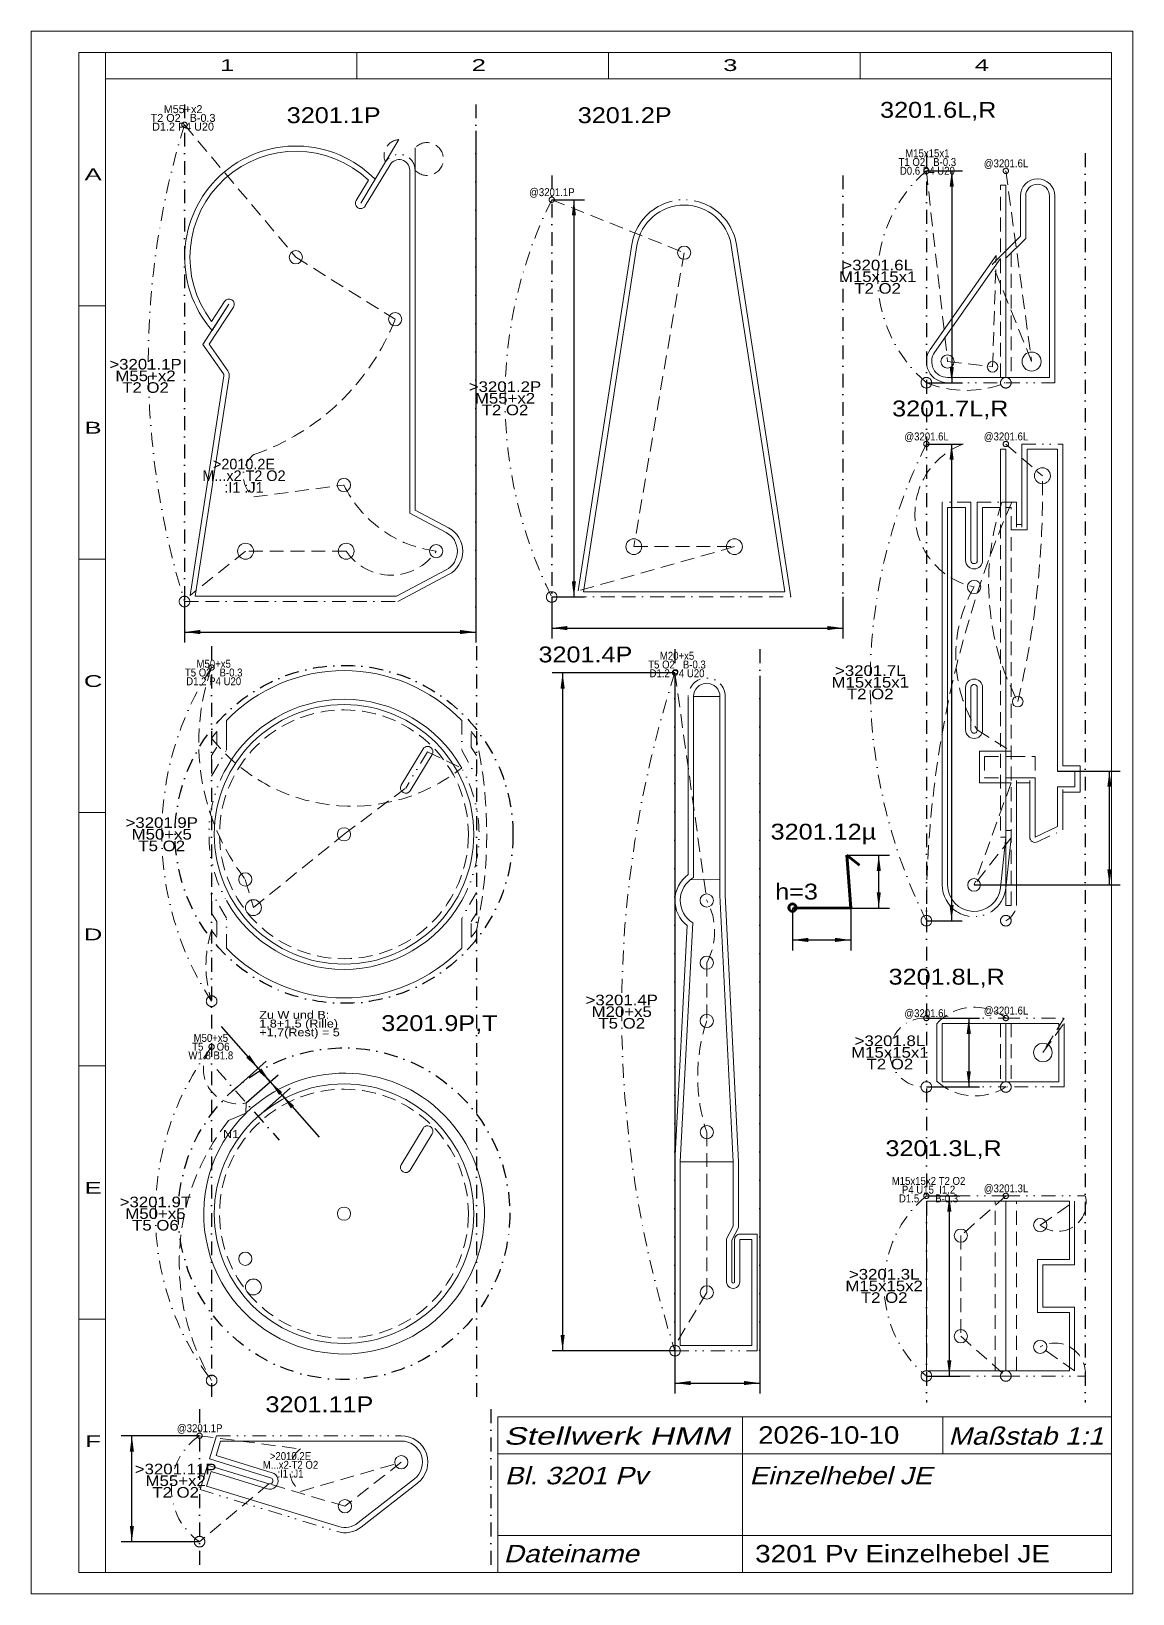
# Model space of a CAD drawing. Extents: x 1 to 209, y 1 to 296.
import ezdxf
from ezdxf.enums import TextEntityAlignment as Align

# ---------------------------------------------------------------- set-up
doc = ezdxf.new("R2010")
doc.units = 0
doc.header["$LTSCALE"] = 5.25
for name, pattern in [('BORDER', [1.75, 0.5, -0.25, 0.5, -0.25, 0, -0.25]), ('DASHDOT', [1, 0.5, -0.25, 0, -0.25]), ('DASHED', [0.75, 0.5, -0.25]), ('DIVIDE', [1.25, 0.5, -0.25, 0, -0.25, 0, -0.25]), ('PHANTOM', [2.5, 1.25, -0.25, 0.25, -0.25, 0.25, -0.25])]:
    doc.linetypes.add(name, pattern=pattern)
for name, color, linetype, lineweight in [('3201 HANDFALLE', 114, 'CONTINUOUS', 18), ('3201 HEBELBOCK', 7, 'CONTINUOUS', 18), ('3201 HEBELEISEN', 5, 'CONTINUOUS', 18), ('3201 HEBELKLINKE', 171, 'CONTINUOUS', 18), ('3201 HEBELROLLE', 134, 'CONTINUOUS', 18), ('3201 HEBELSCHILDCHEN', 16, 'CONTINUOUS', 18), ('3201-3204 WINKELHEBEL', 190, 'CONTINUOUS', 18), ('3201_11P', 30, 'CONTINUOUS', 0), ('3201_1P', 30, 'CONTINUOUS', 0), ('3201_2P', 30, 'CONTINUOUS', 0), ('3201_3L', 30, 'CONTINUOUS', 0), ('3201_3R', 14, 'CONTINUOUS', 0), ('3201_4P', 30, 'CONTINUOUS', 0), ('3201_6L', 30, 'CONTINUOUS', 0), ('3201_6R', 14, 'CONTINUOUS', 0), ('3201_7L', 30, 'CONTINUOUS', 0), ('3201_7R', 14, 'CONTINUOUS', 0), ('3201_8L', 30, 'CONTINUOUS', 0), ('3201_8R', 14, 'CONTINUOUS', 0), ('3201_9P', 30, 'CONTINUOUS', 0), ('3201_9T', 14, 'CONTINUOUS', 0), ('3201___ EINZELHEBEL JE', 6, 'DASHDOT', 0), ('BEMASSUNG', 7, 'CONTINUOUS', 25), ('BESCHRIFTUNG', 7, 'CONTINUOUS', 25), ('MASSGRENZEN', 172, 'CONTINUOUS', 25), ('MASSLINIEN', 172, 'CONTINUOUS', 25), ('MASSTEXTE', 212, 'CONTINUOUS', 25), ('MITTELLINIEN', 5, 'DASHDOT', 25), ('STANDARD', 7, 'CONTINUOUS', 0)]:
    doc.layers.add(name, color=color, linetype=linetype, lineweight=lineweight)
doc.styles.add('Arial', font='arial.ttf')

# ---------------------------------------------------------------- blocks, each defined once
blk = doc.blocks.new('D70932992')
at = {"layer": 'MASSGRENZEN'}
for points in [[(29.94, 182.57), (32.91, 182.96), (32.91, 182.18)], [(84.94, 182.57), (81.96, 182.18), (81.96, 182.96)]]:
    blk.add_solid(points, dxfattribs=at)
at = {"layer": 'MASSLINIEN', "color": 172}
for p, q in [((84.94, 277.19), (84.94, 180.57)), ((29.94, 188.33), (29.94, 180.57)), ((29.94, 182.57), (84.94, 182.57))]:
    blk.add_line(p, q, dxfattribs=at)
blk = doc.blocks.new('D70925824')
at = {"layer": 'MASSGRENZEN'}
for points in [[(99.28, 183.32), (102.25, 183.71), (102.25, 182.93)], [(154.28, 183.32), (151.3, 182.93), (151.3, 183.71)]]:
    blk.add_solid(points, dxfattribs=at)
at = {"layer": 'MASSLINIEN', "color": 172}
for p, q in [((99.28, 189.19), (99.28, 181.32)), ((154.28, 189.19), (154.28, 181.32)), ((99.28, 183.32), (154.28, 183.32))]:
    blk.add_line(p, q, dxfattribs=at)
blk = doc.blocks.new('D70923008')
at = {"layer": 'MASSGRENZEN'}
for points in [[(122.56, 40.78), (125.53, 41.17), (125.53, 40.39)], [(138.56, 40.78), (135.58, 40.39), (135.58, 41.17)]]:
    blk.add_solid(points, dxfattribs=at)
at = {"layer": 'MASSLINIEN', "color": 172}
for p, q in [((122.55, 174.33), (122.56, 38.78)), ((138.55, 174.33), (138.56, 38.78)), ((122.56, 40.78), (138.56, 40.78))]:
    blk.add_line(p, q, dxfattribs=at)
blk = doc.blocks.new('D70922240')
at = {"layer": 'MASSGRENZEN'}
for points in [[(43.87, 100.22), (41.61, 102.19), (42.2, 102.71)], [(46.12, 97.67), (48.38, 95.69), (47.79, 95.18)]]:
    blk.add_solid(points, dxfattribs=at)
at = {"layer": 'MASSLINIEN', "color": 172}
for p, q in [((43.87, 100.22), (36.9, 108.12)), ((39.35, 96.23), (45.37, 101.54)), ((41.6, 93.68), (47.62, 98.99)), ((43.87, 100.22), (46.12, 97.67)), ((46.12, 97.67), (50.11, 93.14))]:
    blk.add_line(p, q, dxfattribs=at)
blk = doc.blocks.new('D70931712')
at = {"layer": 'MASSGRENZEN'}
for points in [[(46.12, 97.67), (43.86, 99.64), (44.45, 100.16)], [(48.37, 95.12), (50.63, 93.14), (50.04, 92.63)]]:
    blk.add_solid(points, dxfattribs=at)
at = {"layer": 'MASSLINIEN', "color": 172}
for p, q in [((46.12, 97.67), (42.12, 102.19)), ((41.6, 93.68), (47.62, 98.99)), ((46.12, 97.67), (48.37, 95.12)), ((43.85, 91.13), (49.87, 96.44)), ((48.37, 95.12), (55.34, 87.21))]:
    blk.add_line(p, q, dxfattribs=at)
blk = doc.blocks.new('D70921984')
at = {"layer": 'MASSGRENZEN'}
for points in [[(103.47, 264.19), (103.86, 261.22), (103.08, 261.22)], [(103.47, 189.19), (103.08, 192.16), (103.86, 192.16)]]:
    blk.add_solid(points, dxfattribs=at)
at = {"layer": 'MASSLINIEN', "color": 172}
for p, q in [((99.28, 264.19), (105.47, 264.19)), ((103.47, 264.19), (103.47, 189.19)), ((99.28, 189.19), (105.47, 189.19))]:
    blk.add_line(p, q, dxfattribs=at)
blk = doc.blocks.new('D70919936')
at = {"layer": 'MASSGRENZEN'}
for points in [[(174.82, 269.63), (175.21, 266.66), (174.43, 266.66)], [(174.82, 229.64), (174.43, 232.61), (175.21, 232.61)]]:
    blk.add_solid(points, dxfattribs=at)
at = {"layer": 'MASSLINIEN', "color": 172}
for p, q in [((170.03, 269.63), (176.82, 269.63)), ((174.82, 269.63), (174.82, 229.64)), ((170.03, 229.64), (176.82, 229.64))]:
    blk.add_line(p, q, dxfattribs=at)
blk = doc.blocks.new('D70926848')
at = {"layer": 'MASSGRENZEN'}
for points in [[(174.79, 218.07), (175.18, 215.1), (174.4, 215.1)], [(174.79, 128.07), (174.4, 131.05), (175.18, 131.05)]]:
    blk.add_solid(points, dxfattribs=at)
at = {"layer": 'MASSLINIEN', "color": 172}
for p, q in [((170.03, 218.07), (176.79, 218.07)), ((174.79, 218.07), (174.79, 128.07)), ((170.03, 128.07), (176.79, 128.07))]:
    blk.add_line(p, q, dxfattribs=at)
blk = doc.blocks.new('D70925568')
at = {"layer": 'MASSGRENZEN'}
for points in [[(101.34, 174.89), (101.73, 171.91), (100.95, 171.91)], [(101.34, 46.89), (100.95, 49.86), (101.73, 49.86)]]:
    blk.add_solid(points, dxfattribs=at)
at = {"layer": 'MASSLINIEN', "color": 172}
for p, q in [((122.55, 174.89), (99.34, 174.89)), ((101.34, 174.89), (101.34, 46.89)), ((122.56, 46.89), (99.34, 46.89))]:
    blk.add_line(p, q, dxfattribs=at)
blk = doc.blocks.new('D70920448')
at = {"layer": 'MASSGRENZEN'}
for points in [[(178.03, 109.69), (178.43, 106.71), (177.64, 106.71)], [(178.03, 96.68), (177.64, 99.66), (178.43, 99.66)]]:
    blk.add_solid(points, dxfattribs=at)
at = {"layer": 'MASSLINIEN', "color": 172}
for p, q in [((170.03, 109.69), (180.03, 109.69)), ((178.03, 109.69), (178.03, 96.68)), ((170.03, 96.68), (180.03, 96.68))]:
    blk.add_line(p, q, dxfattribs=at)
blk = doc.blocks.new('D70930432')
at = {"layer": 'MASSGRENZEN'}
for points in [[(174.36, 76.11), (174.75, 73.14), (173.97, 73.14)], [(174.36, 42.11), (173.97, 45.08), (174.75, 45.08)]]:
    blk.add_solid(points, dxfattribs=at)
at = {"layer": 'MASSLINIEN', "color": 172}
for p, q in [((170.03, 76.11), (176.36, 76.11)), ((174.36, 76.11), (174.36, 42.11)), ((170.03, 42.11), (176.36, 42.11))]:
    blk.add_line(p, q, dxfattribs=at)
blk = doc.blocks.new('D70932480')
at = {"layer": 'MASSGRENZEN'}
for points in [[(144.75, 124.44), (147.73, 124.83), (147.73, 124.05)], [(155.76, 124.44), (152.78, 124.05), (152.78, 124.83)]]:
    blk.add_solid(points, dxfattribs=at)
at = {"layer": 'MASSLINIEN', "color": 172}
for p, q in [((144.75, 130.53), (144.75, 122.44)), ((155.76, 130.46), (155.76, 122.44)), ((144.75, 124.44), (155.76, 124.44))]:
    blk.add_line(p, q, dxfattribs=at)
blk = doc.blocks.new('D70927104')
at = {"layer": 'MASSGRENZEN'}
for points in [[(161.04, 140.45), (161.43, 137.48), (160.65, 137.48)], [(161.04, 130.46), (160.65, 133.43), (161.43, 133.43)]]:
    blk.add_solid(points, dxfattribs=at)
at = {"layer": 'MASSLINIEN', "color": 172}
for p, q in [((155.04, 140.45), (163.04, 140.45)), ((161.04, 130.46), (161.04, 140.45)), ((155.76, 130.46), (163.04, 130.46))]:
    blk.add_line(p, q, dxfattribs=at)
blk = doc.blocks.new('D70922752')
at = {"layer": 'MASSGRENZEN'}
for points in [[(204.6, 156.32), (204.99, 153.35), (204.2, 153.35)], [(204.6, 134.83), (204.2, 137.8), (204.99, 137.8)]]:
    blk.add_solid(points, dxfattribs=at)
at = {"layer": 'MASSLINIEN', "color": 172}
for p, q in [((194.81, 156.32), (206.6, 156.32)), ((204.6, 134.83), (204.6, 156.32)), ((179.04, 134.83), (206.6, 134.83))]:
    blk.add_line(p, q, dxfattribs=at)
blk = doc.blocks.new('D70932224')
at = {"layer": 'MASSGRENZEN'}
for points in [[(20, 30.83), (20.39, 27.85), (19.61, 27.85)], [(20, 10.83), (19.61, 13.8), (20.39, 13.8)]]:
    blk.add_solid(points, dxfattribs=at)
at = {"layer": 'MASSLINIEN', "color": 172}
for p, q in [((32.78, 30.83), (18, 30.83)), ((20, 10.83), (20, 30.83)), ((32.78, 10.83), (18, 10.83))]:
    blk.add_line(p, q, dxfattribs=at)

msp = doc.modelspace()

# ---------------------------------------------------------------- linework, layer by layer
at = {"layer": '3201 HANDFALLE', "linetype": 'DASHED'}
for p, q in [((184.03, 230.64), (184.04, 266.96)), ((186.03, 254.14), (186.03, 230.64))]:
    msp.add_line(p, q, dxfattribs=at)
at = {"layer": '3201 HANDFALLE'}
for p, q in [((184.04, 266.96), (185.03, 266.96)), ((185.03, 266.96), (185.03, 230.64)), ((188.78, 264.89), (188.78, 256.89)), ((193.28, 264.89), (193.28, 230.64)), ((185.03, 253.14), (188.78, 256.89)), ((171.58, 235.36), (184.03, 253.08)), ((185.03, 253.14), (185.03, 230.64)), ((174.03, 230.64), (185.03, 230.64)), ((185.03, 230.64), (193.28, 230.64))]:
    msp.add_line(p, q, dxfattribs=at)
for centre, radius, start, end in [((191.03, 264.89), 2.25, 0, 180), ((174.03, 233.64), 3, 144.9003, 269.9945)]:
    msp.add_arc(centre, radius, start, end, dxfattribs=at)
at = {"layer": '3201 HEBELBOCK'}
for p, q in [((64.07, 263.01), (68.75, 270.8)), ((72.47, 205.01), (72.47, 269.77)), ((62.36, 264.04), (64.67, 267.9)), ((105.28, 190.19), (115.38, 255.56)), ((143.28, 190.19), (133.17, 255.56)), ((37.5, 244.99), (35.05, 241.22)), ((39.18, 243.91), (34.62, 236.89)), ((34.62, 236.89), (38.12, 231.87)), ((31.97, 189.33), (38.37, 230.78)), ((72.47, 205.01), (79.34, 201.37)), ((69.97, 189.33), (79.34, 194.3)), ((31.97, 189.33), (69.97, 189.33)), ((105.28, 190.19), (143.28, 190.19)), ((170.03, 43.11), (170.03, 75.11)), ((170.03, 75.11), (197.03, 75.11)), ((185.03, 43.11), (185.03, 75.11)), ((197.03, 64.11), (197.03, 75.11)), ((197.03, 64.11), (191.03, 64.11)), ((191.03, 64.11), (191.03, 54.11)), ((191.03, 54.11), (197.03, 54.11)), ((197.03, 43.11), (197.03, 54.11)), ((197.03, 43.11), (170.03, 43.11))]:
    msp.add_line(p, q, dxfattribs=at)
at = {"layer": '3201 HEBELBOCK', "linetype": 'DASHED'}
for p, q in [((183.03, 43.11), (183.03, 75.11)), ((187.03, 43.11), (187.03, 75.11))]:
    msp.add_line(p, q, dxfattribs=at)
at = {"layer": '3201 HEBELBOCK'}
for centre, radius, start, end in [((50.97, 253.33), 20, 46.7317, 217.2769), ((70.47, 269.77), 2, 0, 149.0006), ((63.21, 263.52), 1, 149.0006, 329.0006), ((124.28, 254.19), 9, 8.7872, 171.2128), ((38.34, 244.45), 1, 327.0006, 507.0006), ((36.89, 231.01), 1.5, 351.2128, 394.8609), ((77.47, 197.83), 4, 297.9137, 422.0863)]:
    msp.add_arc(centre, radius, start, end, dxfattribs=at)
at = {"layer": '3201 HEBELEISEN'}
for p, q in [((126.05, 136.22), (126.05, 170.39)), ((126.05, 170.39), (131.05, 170.39)), ((131.05, 132.89), (131.05, 170.39)), ((131.05, 135.89), (125.42, 135.78)), ((131.05, 132.89), (133.56, 82.57)), ((125.9, 127.65), (123.56, 82.57)), ((123.56, 82.57), (133.56, 82.57)), ((123.56, 47.89), (123.56, 82.57)), ((133.56, 82.57), (133.56, 70.37)), ((133.56, 70.37), (132.31, 68)), ((132.31, 68), (132.31, 59.89)), ((134.81, 67.89), (134.81, 59.89)), ((134.81, 67.89), (137.06, 67.89)), ((137.06, 67.89), (137.06, 47.89)), ((123.56, 47.89), (137.06, 47.89))]:
    msp.add_line(p, q, dxfattribs=at)
for centre, radius, start, end in [((128.55, 170.39), 2.5, 0.0006, 180.0006), ((128.55, 131.89), 5, 120.0006, 237.992), ((133.56, 59.89), 1.25, 180.0006, 360.0006)]:
    msp.add_arc(centre, radius, start, end, dxfattribs=at)
at = {"layer": '3201 HEBELKLINKE'}
for p, q in [((184.03, 217.07), (185.03, 217.07)), ((184.03, 206.82), (184.03, 217.07)), ((185.03, 143.83), (185.03, 217.07)), ((189.06, 201.85), (189.06, 217.07)), ((189.06, 217.07), (194.81, 217.07)), ((194.81, 156.32), (194.81, 217.07)), ((177.44, 206.07), (174.03, 206.07)), ((174.03, 206.07), (174.03, 134.83)), ((177.44, 196.08), (177.44, 206.07)), ((180.64, 206.07), (184.03, 206.07)), ((180.64, 196.08), (180.64, 206.07)), ((185.03, 206.07), (185.03, 130.94)), ((186.03, 206.07), (185.03, 206.07)), ((189.06, 201.85), (186.03, 201.85)), ((177.44, 164.08), (177.44, 172.08)), ((180.64, 172.08), (180.64, 164.08)), ((186.03, 155.07), (190.56, 155.07)), ((190.56, 143.86), (190.56, 155.07)), ((194.81, 156.32), (198.06, 156.32)), ((198.06, 156.32), (198.06, 153.32)), ((194.81, 145.85), (194.81, 153.32)), ((198.06, 153.32), (194.81, 153.32)), ((185.03, 145.09), (186.03, 145.09)), ((190.56, 143.86), (194.81, 145.85)), ((185.03, 143.83), (184.02, 134.3)), ((185.03, 130.94), (186.03, 130.94))]:
    msp.add_line(p, q, dxfattribs=at)
at = {"layer": '3201 HEBELKLINKE', "linetype": 'DASHED'}
for p, q in [((184.03, 206.82), (184.03, 143.83)), ((186.03, 130.94), (186.03, 206.07)), ((181.03, 159.07), (181.03, 155.07)), ((181.03, 159.07), (186.03, 159.07)), ((186.03, 159.07), (190.56, 159.07)), ((190.56, 159.07), (190.56, 155.07)), ((181.03, 155.07), (186.03, 155.07)), ((184.03, 143.83), (185.03, 143.83))]:
    msp.add_line(p, q, dxfattribs=at)
at = {"layer": '3201 HEBELKLINKE', "color": 175, "lineweight": 70}
for p, q in [((155.76, 130.46), (155.04, 140.45)), ((155.04, 140.45), (157.39, 138.55)), ((144.96, 130.53), (155.76, 130.46))]:
    msp.add_line(p, q, dxfattribs=at)
at = {"layer": '3201 HEBELKLINKE', "lineweight": 70}
msp.add_circle((144.75, 130.53), 0.7, dxfattribs=at)
at = {"layer": '3201 HEBELKLINKE'}
for centre, radius, start, end in [((179.04, 196.08), 1.6, 179.9712, 359.9712), ((180.04, 185.83), 5, 213.805, 213.8092), ((179.04, 172.08), 1.6, 0.03, 180.03), ((179.04, 164.08), 1.6, 180.03, 360.03), ((179.04, 134.83), 5.01, 180.0006, 353.915)]:
    msp.add_arc(centre, radius, start, end, dxfattribs=at)
at = {"layer": '3201 HEBELROLLE'}
for p, q in [((74.98, 160.49), (70.86, 153.63)), ((76.7, 159.46), (72.58, 152.6)), ((74.98, 88.87), (70.86, 82.01)), ((76.7, 87.84), (72.58, 80.98))]:
    msp.add_line(p, q, dxfattribs=at)
for centre, radius in [((60.06, 144.38), 24.5), ((60.06, 72.76), 24.5), ((60.06, 72.76), 1.25), ((41.42, 64.25), 1.25), ((42.95, 58.92), 1.5)]:
    msp.add_circle(centre, radius, dxfattribs=at)
at = {"layer": '3201 HEBELROLLE', "linetype": 'DASHED'}
for centre in [(60.06, 144.38), (60.06, 72.76)]:
    msp.add_circle(centre, 23.5, dxfattribs=at)
at = {"layer": '3201 HEBELROLLE'}
for centre, start, end in [((75.84, 159.98), 328.9765, 509.0247), ((71.72, 153.12), 149.0247, 328.9765), ((75.84, 88.35), 328.9765, 509.0247), ((71.72, 81.5), 149.0247, 328.9765)]:
    msp.add_arc(centre, 1, start, end, dxfattribs=at)
at = {"layer": '3201 HEBELSCHILDCHEN'}
for p, q in [((173.03, 108.69), (173.03, 97.68)), ((185.03, 108.69), (173.03, 108.69)), ((185.03, 108.69), (195.03, 108.69)), ((185.03, 97.68), (185.03, 108.69)), ((195.03, 108.69), (195.03, 97.68)), ((173.03, 97.68), (185.03, 97.68)), ((195.03, 97.68), (185.03, 97.68))]:
    msp.add_line(p, q, dxfattribs=at)
at = {"layer": '3201 HEBELSCHILDCHEN', "linetype": 'DASHED'}
for p, q in [((184.03, 108.69), (184.03, 97.68)), ((186.03, 108.69), (186.03, 97.68))]:
    msp.add_line(p, q, dxfattribs=at)
at = {"layer": '3201-3204 WINKELHEBEL'}
for p, q in [((35.89, 27.11), (36.72, 29.83)), ((36.72, 29.83), (70.88, 29.83)), ((35.89, 27.11), (46.5, 23.86)), ((34.12, 21.34), (34.96, 24.05)), ((34.96, 24.05), (45.56, 20.8)), ((34.12, 21.34), (59.06, 13.7)), ((62.69, 14.37), (73.34, 22.67))]:
    msp.add_line(p, q, dxfattribs=at)
for centre, radius, start, end in [((70.88, 25.83), 4, 307.9679, 450), ((46.03, 22.33), 1.6, 252.9639, 432.9639), ((60.23, 17.52), 4, 252.9639, 307.9679)]:
    msp.add_arc(centre, radius, start, end, dxfattribs=at)
at = {"layer": '3201_11P', "linetype": 'DASHED'}
for p, q in [((32.78, 30.83), (51.83, 28.33)), ((51.83, 20.33), (70.88, 25.83)), ((70.88, 25.83), (60.23, 17.52)), ((45.85, 21.76), (32.78, 10.83)), ((60.23, 17.52), (45.85, 21.76))]:
    msp.add_line(p, q, dxfattribs=at)
at = {"layer": '3201_11P'}
for p, q in [((34.64, 26.45), (35.99, 30.83)), ((32.87, 20.67), (34.29, 25.3)), ((34.29, 25.3), (45.85, 21.76)), ((34.64, 26.45), (46.21, 22.9)), ((63.31, 13.58), (73.95, 21.89))]:
    msp.add_line(p, q, dxfattribs=at)
at = {"layer": '3201_11P', "linetype": 'DIVIDE'}
for p, q in [((35.99, 30.83), (70.88, 30.83)), ((32.87, 20.67), (58.77, 12.74))]:
    msp.add_line(p, q, dxfattribs=at)
at = {"layer": '3201_11P', "linetype": 'PHANTOM'}
for centre, radius in [((32.78, 30.83), 0.5), ((32.78, 10.83), 1)]:
    msp.add_circle(centre, radius, dxfattribs=at)
at = {"layer": '3201_11P'}
for centre in [(70.88, 25.83), (60.23, 17.52)]:
    msp.add_circle(centre, 1.25, dxfattribs=at)
for centre, radius, start, end in [((70.88, 25.83), 5, 307.9679, 450), ((46.03, 22.33), 0.6, 252.9639, 432.9639), ((60.23, 17.52), 5, 252.9639, 307.9679)]:
    msp.add_arc(centre, radius, start, end, dxfattribs=at)
at = {"layer": '3201_11P', "linetype": 'DASHDOT'}
msp.add_arc((54.83, 24.33), 5, 126.8699, 233.1301, dxfattribs=at)
at = {"layer": '3201_1P', "linetype": 'DASHED'}
for p, q in [((29.94, 278.33), (50.97, 253.33)), ((50.97, 253.33), (69.71, 241.62)), ((43.04, 208.07), (60.04, 210.33)), ((41.47, 197.83), (30.98, 189.49)), ((60.47, 197.83), (41.47, 197.83))]:
    msp.add_line(p, q, dxfattribs=at)
at = {"layer": '3201_1P'}
for p, q in [((63.21, 263.52), (70.43, 275.54)), ((73.47, 205.61), (73.47, 274)), ((38.34, 244.45), (33.42, 236.87)), ((33.42, 236.87), (37.3, 231.29)), ((30.98, 189.49), (37.38, 230.93)), ((73.47, 205.61), (79.81, 202.25)), ((70.21, 188.33), (79.81, 193.42))]:
    msp.add_line(p, q, dxfattribs=at)
at = {"layer": '3201_1P', "color": 5}
for p, q in [((63.21, 263.52), (65.94, 268.06)), ((38.34, 244.45), (35.14, 239.53))]:
    msp.add_line(p, q, dxfattribs=at)
at = {"layer": '3201_1P', "linetype": 'BORDER'}
msp.add_line((29.94, 188.33), (70.21, 188.33), dxfattribs=at)
at = {"layer": '3201_1P', "linetype": 'PHANTOM'}
for centre, radius in [((29.94, 278.33), 0.5), ((29.94, 188.33), 1)]:
    msp.add_circle(centre, radius, dxfattribs=at)
at = {"layer": '3201_1P'}
for centre, radius in [((50.97, 253.33), 1.25), ((69.71, 241.62), 1.25), ((60.04, 210.33), 1.25), ((41.47, 197.83), 1.5), ((60.47, 197.83), 1.5), ((77.47, 197.83), 1.25)]:
    msp.add_circle(centre, radius, dxfattribs=at)
at = {"layer": '3201_1P', "linetype": 'DASHED'}
for centre, radius, start, end in [((70.62, 272.55), 3, 93.6075, 204.3937), ((75.73, 271.88), 3.1, 223.0135, 496.9865), ((28.57, 257.87), 44.24, 289.0994, 338.4433), ((36.89, 231.01), 0.5, 351.2128, 394.8609), ((80.3, 220.18), 22.52, 205.9202, 262.7749), ((68.97, 203.53), 10.23, 213.8487, 326.1513)]:
    msp.add_arc(centre, radius, start, end, dxfattribs=at)
at = {"layer": '3201_1P'}
for centre, radius, start, end in [((50.97, 253.33), 21, 44.5231, 221.1095), ((77.47, 197.83), 5, 297.9137, 422.0863)]:
    msp.add_arc(centre, radius, start, end, dxfattribs=at)
at = {"layer": '3201_1P', "linetype": 'DIVIDE'}
msp.add_arc((70.47, 269.77), 3, 0, 149.0006, dxfattribs=at)
at = {"layer": '3201_1P', "linetype": 'DASHDOT'}
msp.add_arc((46.04, 212.07), 5, 126.8699, 233.1301, dxfattribs=at)
at = {"layer": '3201_2P', "linetype": 'DASHED'}
for p, q in [((99.28, 264.19), (124.28, 254.19)), ((124.28, 254.19), (114.78, 198.69)), ((133.78, 198.69), (104.29, 190.34)), ((114.78, 198.69), (133.78, 198.69))]:
    msp.add_line(p, q, dxfattribs=at)
at = {"layer": '3201_2P'}
for p, q in [((104.29, 190.34), (114.39, 255.72)), ((144.44, 189.19), (134.16, 255.72))]:
    msp.add_line(p, q, dxfattribs=at)
at = {"layer": '3201_2P', "linetype": 'BORDER'}
msp.add_line((99.28, 189.19), (144.44, 189.19), dxfattribs=at)
at = {"layer": '3201_2P', "linetype": 'PHANTOM'}
for centre, radius in [((99.28, 264.19), 0.5), ((99.28, 189.19), 1)]:
    msp.add_circle(centre, radius, dxfattribs=at)
at = {"layer": '3201_2P'}
for centre, radius in [((124.28, 254.19), 1.25), ((114.78, 198.69), 1.5), ((133.78, 198.69), 1.5)]:
    msp.add_circle(centre, radius, dxfattribs=at)
for start, end in [(115.8419, 171.2128), (8.7872, 64.1581)]:
    msp.add_arc((124.28, 254.19), 10, start, end, dxfattribs=at)
at = {"layer": '3201_2P', "linetype": 'DIVIDE'}
msp.add_arc((124.28, 254.19), 10, 64.1581, 115.8419, dxfattribs=at)
at = {"layer": '3201_3L', "linetype": 'DIVIDE'}
for p, q in [((185.03, 76.11), (170.03, 76.11)), ((185.03, 42.11), (170.03, 42.11))]:
    msp.add_line(p, q, dxfattribs=at)
at = {"layer": '3201_3L', "linetype": 'DASHED'}
for p, q in [((185.03, 76.11), (176.53, 68.61)), ((176.53, 68.61), (176.53, 49.61)), ((176.53, 49.61), (185.03, 42.11))]:
    msp.add_line(p, q, dxfattribs=at)
at = {"layer": '3201_3L', "linetype": 'PHANTOM'}
for centre, radius in [((170.03, 76.11), 0.5), ((170.03, 42.11), 1)]:
    msp.add_circle(centre, radius, dxfattribs=at)
at = {"layer": '3201_3L'}
for centre in [(176.53, 68.61), (176.53, 49.61)]:
    msp.add_circle(centre, 1.25, dxfattribs=at)
at = {"layer": '3201_3R', "linetype": 'DIVIDE'}
for p, q in [((185.03, 76.11), (200.03, 76.11)), ((185.03, 42.11), (200.03, 42.11))]:
    msp.add_line(p, q, dxfattribs=at)
at = {"layer": '3201_3R', "linetype": 'DASHED'}
for p, q in [((191.53, 70.61), (198.03, 75.11)), ((198.03, 43.11), (191.53, 47.61))]:
    msp.add_line(p, q, dxfattribs=at)
at = {"layer": '3201_3R'}
for p, q in [((198.03, 63.11), (198.03, 75.11)), ((192.03, 63.11), (198.03, 63.11)), ((192.03, 55.11), (192.03, 63.11)), ((198.03, 55.11), (192.03, 55.11)), ((198.03, 43.11), (198.03, 55.11))]:
    msp.add_line(p, q, dxfattribs=at)
at = {"layer": '3201_3R', "linetype": 'PHANTOM'}
for centre, radius in [((185.03, 76.11), 0.5), ((185.03, 42.11), 1)]:
    msp.add_circle(centre, radius, dxfattribs=at)
at = {"layer": '3201_3R'}
for centre in [(191.53, 70.61), (191.53, 47.61)]:
    msp.add_circle(centre, 1.25, dxfattribs=at)
at = {"layer": '3201_3R', "linetype": 'DASHED'}
for centre, radius, start, end in [((194.88, 74.75), 5.33, 231.0781, 374.7324), ((194.3, 42.56), 5.76, 355.5186, 478.671)]:
    msp.add_arc(centre, radius, start, end, dxfattribs=at)
at = {"layer": '3201_4P', "linetype": 'DASHED'}
for p, q in [((122.55, 174.89), (128.55, 131.89)), ((128.55, 120.14), (128.55, 109.14)), ((128.56, 88.14), (128.56, 57.89)), ((128.56, 57.89), (122.56, 47.89))]:
    msp.add_line(p, q, dxfattribs=at)
at = {"layer": '3201_4P'}
for p, q in [((125.05, 136.76), (125.05, 170.39)), ((132.05, 132.92), (132.05, 170.39)), ((132.05, 132.92), (134.56, 82.59)), ((124.88, 127.15), (122.56, 82.59)), ((122.56, 47.89), (122.56, 82.59)), ((134.56, 82.59), (134.56, 70.13)), ((134.56, 70.13), (133.31, 67.75)), ((133.81, 67.89), (133.81, 59.89)), ((134.81, 68.89), (138.06, 68.89)), ((138.06, 68.89), (138.06, 46.89)), ((133.31, 67.75), (133.31, 59.89))]:
    msp.add_line(p, q, dxfattribs=at)
at = {"layer": '3201_4P', "linetype": 'DIVIDE'}
msp.add_line((122.56, 46.89), (138.06, 46.89), dxfattribs=at)
at = {"layer": '3201_4P', "linetype": 'PHANTOM'}
for centre, radius in [((122.55, 174.89), 0.5), ((122.56, 46.89), 1)]:
    msp.add_circle(centre, radius, dxfattribs=at)
at = {"layer": '3201_4P'}
for centre in [(128.55, 131.89), (128.55, 120.14), (128.55, 109.14), (128.56, 88.14), (128.56, 57.89)]:
    msp.add_circle(centre, 1.25, dxfattribs=at)
at = {"layer": '3201_4P', "linetype": 'DIVIDE'}
msp.add_arc((128.55, 170.39), 3.5, 0.0006, 180.0006, dxfattribs=at)
at = {"layer": '3201_4P'}
for centre, radius, start, end in [((128.55, 131.89), 6, 125.6859, 232.1975), ((134.81, 67.89), 1, 89.8707, 180.0006), ((133.56, 59.89), 0.25, 180.0006, 360.0006)]:
    msp.add_arc(centre, radius, start, end, dxfattribs=at)
at = {"layer": '3201_4P', "linetype": 'DASHED'}
for centre, radius, start, end in [((117.7, 126.02), 12.35, 331.5881, 388.4131), ((159.95, 98.64), 33.11, 161.509, 198.4928)]:
    msp.add_arc(centre, radius, start, end, dxfattribs=at)
at = {"layer": '3201_6L', "linetype": 'DASHED'}
for p, q in [((170.03, 269.63), (174.03, 233.64)), ((182.53, 232.64), (183.22, 253.66)), ((174.03, 233.64), (182.53, 232.64))]:
    msp.add_line(p, q, dxfattribs=at)
at = {"layer": '3201_6L'}
msp.add_line((170.76, 235.94), (183.22, 253.66), dxfattribs=at)
at = {"layer": '3201_6L', "linetype": 'DIVIDE'}
msp.add_line((174.03, 229.64), (185.03, 229.64), dxfattribs=at)
at = {"layer": '3201_6L', "linetype": 'PHANTOM'}
for centre, radius in [((170.03, 269.63), 0.5), ((170.03, 229.64), 1)]:
    msp.add_circle(centre, radius, dxfattribs=at)
at = {"layer": '3201_6L'}
for centre, radius in [((174.03, 233.64), 1.25), ((182.53, 232.64), 1)]:
    msp.add_circle(centre, radius, dxfattribs=at)
msp.add_arc((174.03, 233.64), 4, 144.9003, 269.9945, dxfattribs=at)
at = {"layer": '3201_6L', "linetype": 'DASHED'}
msp.add_arc((177.54, 248.38), 20.19, 248.189, 291.8, dxfattribs=at)
at = {"layer": '3201_6R', "linetype": 'DASHED'}
for p, q in [((185.03, 269.63), (189.91, 233.64)), ((189.91, 233.64), (182.49, 252.01))]:
    msp.add_line(p, q, dxfattribs=at)
at = {"layer": '3201_6R'}
for p, q in [((187.78, 264.89), (187.78, 257.3)), ((194.28, 264.89), (194.28, 229.64)), ((182.49, 252.01), (187.78, 257.3))]:
    msp.add_line(p, q, dxfattribs=at)
at = {"layer": '3201_6R', "linetype": 'DIVIDE'}
msp.add_line((185.03, 229.64), (194.28, 229.64), dxfattribs=at)
at = {"layer": '3201_6R', "linetype": 'PHANTOM'}
for centre, radius in [((185.03, 269.63), 0.5), ((185.03, 229.64), 1)]:
    msp.add_circle(centre, radius, dxfattribs=at)
at = {"layer": '3201_6R'}
msp.add_circle((189.91, 233.64), 1.8, dxfattribs=at)
msp.add_arc((191.03, 264.89), 3.25, 0, 180, dxfattribs=at)
at = {"layer": '3201_7L', "linetype": 'DIVIDE'}
for p, q in [((170.03, 218.07), (177, 218.07)), ((178.44, 207.07), (173.03, 207.07)), ((179.64, 207.07), (186.14, 207.07))]:
    msp.add_line(p, q, dxfattribs=at)
at = {"layer": '3201_7L'}
for p, q in [((173.03, 207.07), (173.03, 134.83)), ((178.44, 196.08), (178.44, 207.07)), ((179.64, 196.08), (179.64, 207.07)), ((178.44, 164.08), (178.44, 172.13)), ((179.64, 172.08), (179.64, 164.08)), ((180.03, 160.07), (186.03, 160.07)), ((180.03, 160.07), (180.03, 154.07)), ((180.03, 154.07), (186.03, 154.07)), ((186.03, 143.72), (185.01, 134.19))]:
    msp.add_line(p, q, dxfattribs=at)
at = {"layer": '3201_7L', "linetype": 'DASHED'}
for p, q in [((179.64, 164.08), (186.03, 160.07)), ((186.03, 154.07), (179.04, 134.83)), ((186.03, 143.72), (179.04, 134.83))]:
    msp.add_line(p, q, dxfattribs=at)
at = {"layer": '3201_7L', "linetype": 'PHANTOM'}
for centre, radius in [((170.03, 218.07), 0.5), ((170.03, 128.07), 1)]:
    msp.add_circle(centre, radius, dxfattribs=at)
at = {"layer": '3201_7L'}
for centre, radius in [((179.04, 191.08), 1.25), ((179.04, 134.83), 1.2)]:
    msp.add_circle(centre, radius, dxfattribs=at)
at = {"layer": '3201_7L', "linetype": 'DASHED'}
for centre, radius, start, end in [((181.97, 204.88), 14.1, 110.6253, 258.0151), ((365.05, 129.45), 195.02, 156.5439, 180.4041), ((201.8, 178.08), 26.22, 150.2631, 212.2773)]:
    msp.add_arc(centre, radius, start, end, dxfattribs=at)
at = {"layer": '3201_7L'}
for centre, radius, start, end in [((179.04, 196.08), 0.6, 179.9712, 359.9712), ((179.04, 172.08), 0.6, 0.0006, 174.6687), ((179.04, 164.08), 0.6, 180.1034, 360.1034), ((179.04, 134.83), 6.01, 180.0006, 236.3424), ((179.04, 134.83), 6.01, 303.6576, 353.915)]:
    msp.add_arc(centre, radius, start, end, dxfattribs=at)
at = {"layer": '3201_7L', "linetype": 'DIVIDE'}
msp.add_arc((179.04, 134.83), 6.01, 236.3424, 303.6576, dxfattribs=at)
at = {"layer": '3201_7R', "linetype": 'DASHED'}
msp.add_line((185.03, 218.07), (191.94, 212.08), dxfattribs=at)
at = {"layer": '3201_7R'}
for p, q in [((188.06, 202.35), (188.06, 218.07)), ((195.81, 157.32), (195.81, 218.07)), ((187.03, 207.07), (184.31, 207.07)), ((187.03, 202.35), (187.03, 207.07)), ((188.06, 202.85), (187.03, 202.85)), ((195.81, 157.32), (199.06, 157.32)), ((199.06, 157.32), (199.06, 152.32)), ((187.03, 130.94), (187.03, 154.57)), ((187.03, 154.07), (189.56, 154.07)), ((189.56, 143.86), (189.56, 154.57)), ((195.81, 145.21), (195.81, 152.82)), ((199.06, 152.32), (195.81, 152.32))]:
    msp.add_line(p, q, dxfattribs=at)
at = {"layer": '3201_7R', "linetype": 'DIVIDE'}
for p, q in [((188.06, 218.07), (195.81, 218.07)), ((190.99, 142.96), (195.81, 145.21))]:
    msp.add_line(p, q, dxfattribs=at)
at = {"layer": '3201_7R', "color": 5}
for p, q in [((187.03, 202.35), (187.03, 202.85)), ((188.06, 202.35), (188.06, 202.85)), ((187.03, 154.07), (187.03, 154.57)), ((189.56, 154.07), (189.56, 154.57)), ((195.81, 152.32), (195.81, 152.82))]:
    msp.add_line(p, q, dxfattribs=at)
at = {"layer": '3201_7R', "linetype": 'PHANTOM'}
for centre, radius in [((185.03, 218.07), 0.5), ((185.03, 128.07), 1)]:
    msp.add_circle(centre, radius, dxfattribs=at)
at = {"layer": '3201_7R'}
for centre, radius in [((191.94, 212.08), 1.5), ((187.28, 169.43), 1)]:
    msp.add_circle(centre, radius, dxfattribs=at)
at = {"layer": '3201_7R', "linetype": 'DASHED'}
for centre, radius, start, end in [((21.99, 209.05), 169.98, 346.5209, 361.0207), ((229.8, 191.73), 48.01, 161.3592, 207.6738), ((183.31, 131.4), 3.75, 297.3248, 352.8235)]:
    msp.add_arc(centre, radius, start, end, dxfattribs=at)
at = {"layer": '3201_7R'}
msp.add_arc((190.56, 143.86), 1, 180, 295, dxfattribs=at)
at = {"layer": '3201_8L', "linetype": 'DIVIDE'}
for p, q in [((170.03, 109.69), (185.03, 109.69)), ((170.03, 96.68), (185.03, 96.68))]:
    msp.add_line(p, q, dxfattribs=at)
at = {"layer": '3201_8L'}
msp.add_line((172.03, 108.69), (172.03, 97.68), dxfattribs=at)
at = {"layer": '3201_8L', "linetype": 'PHANTOM'}
for centre, radius in [((170.03, 109.69), 0.5), ((170.03, 96.68), 1)]:
    msp.add_circle(centre, radius, dxfattribs=at)
at = {"layer": '3201_8L', "linetype": 'DASHED'}
for centre, radius, start, end in [((179.08, 102.11), 9.63, 51.8171, 136.9803), ((179.2, 105.82), 10.84, 228.6285, 302.5741)]:
    msp.add_arc(centre, radius, start, end, dxfattribs=at)
at = {"layer": '3201_8R', "linetype": 'DIVIDE'}
for p, q in [((185.03, 109.69), (196.03, 109.69)), ((196.03, 96.68), (185.03, 96.68))]:
    msp.add_line(p, q, dxfattribs=at)
at = {"layer": '3201_8R', "linetype": 'DASHED'}
for p, q in [((196.03, 109.69), (192.03, 103.19)), ((192.03, 103.19), (196.03, 108.69))]:
    msp.add_line(p, q, dxfattribs=at)
at = {"layer": '3201_8R'}
msp.add_line((196.03, 108.69), (196.03, 96.68), dxfattribs=at)
at = {"layer": '3201_8R', "linetype": 'PHANTOM'}
for centre, radius in [((185.03, 109.69), 0.5), ((185.03, 96.68), 1)]:
    msp.add_circle(centre, radius, dxfattribs=at)
at = {"layer": '3201_8R'}
msp.add_circle((192.03, 103.19), 1.75, dxfattribs=at)
at = {"layer": '3201_9P'}
for p, q in [((37.84, 160.24), (37.84, 165.85)), ((82.28, 128.52), (82.28, 122.91))]:
    msp.add_line(p, q, dxfattribs=at)
at = {"layer": '3201_9P', "color": 14, "linetype": 'DIVIDE'}
for p, q in [((82.28, 165.85), (82.28, 160.24)), ((84.08, 160.81), (84.08, 163.82)), ((84.08, 163.82), (85.06, 162.54)), ((35.06, 155.35), (37.84, 160.24)), ((82.28, 160.24), (85.06, 155.35)), ((85.06, 159.27), (84.08, 160.81)), ((85.06, 155.35), (85.06, 159.27)), ((35.06, 133.41), (35.06, 129.49)), ((37.84, 128.52), (35.06, 133.41)), ((85.06, 133.41), (82.28, 128.52)), ((35.06, 129.49), (36.04, 127.95)), ((36.04, 127.95), (36.04, 124.94)), ((37.84, 122.91), (37.84, 128.52)), ((36.04, 124.94), (35.06, 126.22))]:
    msp.add_line(p, q, dxfattribs=at)
at = {"layer": '3201_9P', "color": 34, "linetype": 'DIVIDE'}
for p, q in [((35.06, 162.54), (36.04, 163.82)), ((36.04, 163.82), (36.04, 160.81)), ((36.04, 160.81), (35.06, 159.27)), ((35.06, 159.27), (35.06, 155.35)), ((85.06, 129.49), (85.06, 133.41)), ((84.08, 127.95), (85.06, 129.49)), ((84.08, 124.94), (84.08, 127.95)), ((85.06, 126.22), (84.08, 124.94))]:
    msp.add_line(p, q, dxfattribs=at)
at = {"layer": '3201_9P', "linetype": 'DIVIDE'}
msp.add_line((75.84, 159.98), (71.72, 153.12), dxfattribs=at)
at = {"layer": '3201_9P', "linetype": 'DASHED'}
for p, q in [((75.84, 159.98), (82.28, 156.89)), ((60.06, 144.38), (71.72, 153.12)), ((42.95, 130.54), (60.06, 144.38)), ((41.42, 135.87), (42.95, 130.54))]:
    msp.add_line(p, q, dxfattribs=at)
at = {"layer": '3201_9P', "linetype": 'PHANTOM'}
for centre, radius in [((35.06, 175.88), 0.5), ((35.06, 112.88), 1)]:
    msp.add_circle(centre, radius, dxfattribs=at)
at = {"layer": '3201_9P'}
for centre, radius in [((60.06, 144.38), 1.25), ((41.42, 135.87), 1.25), ((42.95, 130.54), 1.5)]:
    msp.add_circle(centre, radius, dxfattribs=at)
at = {"layer": '3201_9P', "linetype": 'DASHED'}
for centre, radius, start, end in [((75.11, 161.74), 42.48, 160.5591, 217.5098), ((61.49, 183.33), 33.63, 218.1853, 308.1704), ((1.7, 144.38), 85.31, 347.7084, 372.2916), ((55.5, 119.55), 21.51, 161.9326, 198.0674)]:
    msp.add_arc(centre, radius, start, end, dxfattribs=at)
at = {"layer": '3201_9P'}
for radius, start, end in [(30.9, 44.0213, 135.9787), (25.5, 29.3833, 150.6167), (25.5, 209.3833, 330.6167), (30.9, 224.0213, 315.9787)]:
    msp.add_arc((60.06, 144.38), radius, start, end, dxfattribs=at)
at = {"layer": '3201_9P', "color": 34, "linetype": 'DIVIDE'}
for start, end in [(150.6167, 209.3833), (330.6167, 389.3833)]:
    msp.add_arc((60.06, 144.38), 25.5, start, end, dxfattribs=at)
at = {"layer": '3201_9T'}
for p, q in [((41.55, 91.72), (38.25, 90.32)), ((41.6, 93.68), (41.55, 91.72))]:
    msp.add_line(p, q, dxfattribs=at)
at = {"layer": '3201_9T', "linetype": 'PHANTOM'}
for centre, radius in [((35.06, 104.26), 0.5), ((35.06, 41.26), 1)]:
    msp.add_circle(centre, radius, dxfattribs=at)
at = {"layer": '3201_9T', "linetype": 'DASHED'}
for centre, radius, start, end in [((40.05, 100.03), 6.54, 139.7505, 283.7498), ((72.33, 63.47), 43.39, 141.7708, 210.786)]:
    msp.add_arc(centre, radius, start, end, dxfattribs=at)
at = {"layer": '3201_9T'}
msp.add_arc((60.08, 72.78), 26.5, 314.3632, 494.3632, dxfattribs=at)
at = {"layer": '3201_9T', "color": 11}
msp.add_arc((60.06, 72.76), 26.5, 134.2936, 314.4327, dxfattribs=at)
at = {"layer": '3201___ EINZELHEBEL JE'}
for centre, radius, start, end in [((174.65, 233.33), 151.55, 162.7278, 197.2722), ((187.17, 249.64), 26.34, 130.5938, 229.4062), ((174.63, 226.69), 84.17, 153.5427, 206.4573), ((260.19, 173.07), 100.76, 153.4728, 206.5272), ((83.03, 144.38), 57.39, 146.7096, 213.2904), ((321.13, 110.89), 208.64, 162.1374, 197.8638), ((169.65, 103.19), 6.51, 86.6349, 273.3651), ((76.54, 72.76), 52.09, 142.7898, 217.2102), ((184.16, 59.11), 22.11, 129.7317, 230.2683), ((39.56, 20.83), 12.08, 124.1539, 235.8461)]:
    msp.add_arc(centre, radius, start, end, dxfattribs=at)
at = {"layer": 'MITTELLINIEN'}
for p, q in [((29.94, 282.19), (29.94, 183.33)), ((84.94, 282.19), (84.94, 183.33)), ((170.03, 272.96), (170.03, 37.11)), ((200.03, 272.96), (200.03, 37.11)), ((99.28, 268.79), (99.28, 184.19)), ((154.28, 268.79), (154.28, 184.19)), ((35.06, 179.88), (35.06, 37.26)), ((85.06, 179.88), (85.06, 36.89)), ((122.55, 179.33), (122.56, 41.89)), ((138.55, 179.33), (138.56, 41.89)), ((36.04, 99.98), (47.82, 86.63)), ((32.78, 35.83), (32.78, 5.83)), ((87.78, 35.83), (87.78, 5.83))]:
    msp.add_line(p, q, dxfattribs=at)
for centre, radius in [((60.06, 144.38), 31.9), ((60.06, 72.76), 31.3)]:
    msp.add_circle(centre, radius, dxfattribs=at)
at = {"layer": 'STANDARD'}
for p, q in [((1, 1), (1, 296)), ((1, 296), (209, 296)), ((209, 296), (209, 1)), ((10, 5), (10, 292)), ((10, 292), (15, 292)), ((15, 292), (205, 292)), ((15, 287), (15, 292)), ((62.5, 292), (62.5, 287)), ((110, 292), (110, 287)), ((157.5, 292), (157.5, 287)), ((205, 292), (205, 287)), ((15, 287), (205, 287)), ((15, 5), (15, 287)), ((205, 287), (205, 5)), ((10, 244.17), (15, 244.17)), ((10, 196.33), (15, 196.33)), ((205, 182.12), (205, 5.12)), ((10, 148.5), (15, 148.5)), ((10, 100.67), (15, 100.67)), ((10, 52.83), (15, 52.83)), ((10, 5), (15, 5)), ((205, 5), (15, 5)), ((209, 1), (1, 1))]:
    msp.add_line(p, q, dxfattribs=at)
at = {"layer": 'STANDARD', "lineweight": 0}
for p, q in [((89.11, 34.4), (205, 34.4)), ((89.11, 34.4), (89.11, 5)), ((135.31, 34.4), (135.31, 5)), ((173.11, 34.4), (173.11, 27.4)), ((89.11, 27.4), (205, 27.4)), ((89.11, 12), (205, 12))]:
    msp.add_line(p, q, dxfattribs=at)

# ---------------------------------------------------------------- block references
at = {"layer": 'BEMASSUNG'}
for name in ['D70932992', 'D70919936', 'D70921984', 'D70926848', 'D70925824', 'D70925568', 'D70923008', 'D70922752', 'D70927104', 'D70932480', 'D70922240', 'D70920448', 'D70931712', 'D70930432', 'D70932224']:
    msp.add_blockref(name, (0, 0), dxfattribs=at)

# ---------------------------------------------------------------- texts
at = {"layer": '3201_11P', "linetype": 'DIVIDE', "style": 'Arial', "width": 0.864818}
msp.add_text('@3201.1P', height=1.5, dxfattribs=at).set_placement((32.81, 32.25), align=Align.MIDDLE_CENTER)
at = {"layer": '3201_11P', "linetype": 'DASHDOT', "insert": (49.95, 25.33), "char_height": 1.5, "attachment_point": 5, "line_spacing_factor": 0.66, "style": 'Arial'}
msp.add_mtext('\\W0.864828;>2010.2E\\PM...x2 T2 O2\\P:I1 :J1', dxfattribs=at)
at = {"layer": '3201_1P', "linetype": 'DIVIDE', "insert": (29.67, 279.63), "char_height": 1.5, "attachment_point": 5, "line_spacing_factor": 0.66, "style": 'Arial'}
msp.add_mtext('\\W0.972830;M55+x2\\PT2 O2   B-0.3\\PD1.2 P4 U20', dxfattribs=at)
at = {"layer": '3201_1P', "linetype": 'DASHDOT', "insert": (41.17, 212.07), "char_height": 2, "attachment_point": 5, "line_spacing_factor": 0.66, "style": 'Arial'}
msp.add_mtext('\\W0.972839;>2010.2E\\PM...x2 T2 O2\\P:I1 :J1', dxfattribs=at)
at = {"layer": '3201_2P', "linetype": 'DIVIDE', "style": 'Arial', "width": 0.864818}
msp.add_text('@3201.1P', height=1.5, dxfattribs=at).set_placement((99.31, 265.62), align=Align.MIDDLE_CENTER)
at = {"layer": '3201_3L', "linetype": 'DIVIDE', "insert": (170.44, 77.28), "char_height": 1.5, "attachment_point": 5, "line_spacing_factor": 0.66, "style": 'Arial'}
msp.add_mtext('\\W0.864838;M15x15x2 T2 O2\\PP4 U15  I1.2\\PD1.5      B-0.3', dxfattribs=at)
at = {"layer": '3201_3R', "linetype": 'DIVIDE', "style": 'Arial', "width": 0.864821}
msp.add_text('@3201.3L', height=1.5, dxfattribs=at).set_placement((185.07, 77.54), align=Align.MIDDLE_CENTER)
at = {"layer": '3201_4P', "linetype": 'DIVIDE', "insert": (122.94, 176.43), "char_height": 1.5, "attachment_point": 5, "line_spacing_factor": 0.66, "style": 'Arial'}
msp.add_mtext('\\W0.864855;M20+x5\\PT5 O2   B-0.3\\PD1.2 P4 U20\\P', dxfattribs=at)
at = {"layer": '3201_6L', "linetype": 'DIVIDE', "insert": (170.21, 271.3), "char_height": 1.5, "attachment_point": 5, "line_spacing_factor": 0.66, "style": 'Arial'}
msp.add_mtext('\\W0.864868;M15x15x1\\PT1 O2   B-0.3\\PD0.6 P4 U20\\P', dxfattribs=at)
at = {"layer": '3201_6R', "linetype": 'DIVIDE', "style": 'Arial', "width": 0.864821}
msp.add_text('@3201.6L', height=1.5, dxfattribs=at).set_placement((185.07, 271.06), align=Align.MIDDLE_CENTER)
at = {"layer": '3201_7L', "linetype": 'DIVIDE', "style": 'Arial', "width": 0.864821}
msp.add_text('@3201.6L', height=1.5, dxfattribs=at).set_placement((170.07, 219.5), align=Align.MIDDLE_CENTER)
at = {"layer": '3201_7R', "linetype": 'DIVIDE', "style": 'Arial', "width": 0.864821}
msp.add_text('@3201.6L', height=1.5, dxfattribs=at).set_placement((185.07, 219.5), align=Align.MIDDLE_CENTER)
at = {"layer": '3201_8L', "linetype": 'DIVIDE', "style": 'Arial', "width": 0.864821}
msp.add_text('@3201.6L', height=1.5, dxfattribs=at).set_placement((170.07, 110.61), align=Align.MIDDLE_CENTER)
at = {"layer": '3201_8R', "linetype": 'DIVIDE', "style": 'Arial', "width": 0.864821}
msp.add_text('@3201.6L', height=1.5, dxfattribs=at).set_placement((185.07, 111.11), align=Align.MIDDLE_CENTER)
at = {"layer": '3201_9P', "linetype": 'DIVIDE', "insert": (35.45, 174.92), "char_height": 1.5, "attachment_point": 5, "line_spacing_factor": 0.66, "style": 'Arial'}
msp.add_mtext('\\W0.864855;M50+x5\\PT5 O2   B-0.3\\PD1.2 P4 U20\\P', dxfattribs=at)
at = {"layer": '3201_9T', "linetype": 'DASHED', "style": 'Arial', "width": 1.135027}
msp.add_text('N1', height=1.5, dxfattribs=at).set_placement((37.22, 87.04))
at = {"layer": '3201_9T', "linetype": 'DIVIDE', "insert": (34.91, 104.28), "char_height": 1.5, "attachment_point": 5, "line_spacing_factor": 0.66, "style": 'Arial'}
msp.add_mtext('\\W0.864855;M50+x5\\PT5     O6\\PW1.8 B1.8\\P', dxfattribs=at)
at = {"layer": '3201___ EINZELHEBEL JE', "char_height": 2, "attachment_point": 5, "line_spacing_factor": 0.66, "style": 'Arial'}
for s, insert in [('\\W1.135145;>3201.6L\\PM15x15x1\\PT2 O2', (160.83, 249.64)), ('\\W1.135110;>3201.1P\\PM55+x2\\PT2 O2', (22.58, 230.92)), ('\\W1.135110;>3201.2P\\PM55+x2\\PT2 O2', (90.46, 226.69)), ('\\W1.135145;>3201.7L\\PM15x15x1\\PT2 O2', (159.43, 173.07)), ('\\W1.135110;>3201.9P\\PM50+x5\\PT5 O2', (25.64, 144.38)), ('\\W1.135110;>3201.4P\\PM20+x5\\PT5 O2', (112.5, 110.89)), ('\\W1.135145;>3201.8L\\PM15x15x1\\PT2 O2', (163.14, 103.19)), ('\\W1.135136;>3201.9T\\PM50+x5\\PT5 O6', (24.45, 72.76)), ('\\W1.135145;>3201.3L\\PM15x15x2\\PT2 O2', (162.06, 59.11)), ('\\W1.135114;>3201.11P\\PM55+x2\\PT2 O2', (28.27, 22.33))]:
    msp.add_mtext(s, dxfattribs=dict(at, insert=insert))
at = {"layer": 'BESCHRIFTUNG', "style": 'Arial'}
for s, width, p in [('3201.1P', 1.135098, (49.25, 278.65)), ('3201.2P', 1.135098, (104.2, 278.65)), ('3201.6L,R', 1.135103, (161.29, 279.66)), ('3201.7L,R', 1.135103, (163.56, 223.28)), ('3201.4P', 1.135098, (96.78, 176.84)), ('3201.12µ', 1.135126, (140.62, 143.38)), ('h=3', 1.135158, (141.48, 132.07)), ('3201.8L,R', 1.135103, (162.89, 116)), ('3201.9P,T', 1.135094, (67.1, 107.23)), ('3201.3L,R', 1.135103, (162.3, 83.62)), ('3201.11P', 1.135105, (45.23, 35.27))]:
    msp.add_text(s, height=3, dxfattribs=dict(at, width=width)).set_placement(p)
at = {"layer": 'BESCHRIFTUNG', "style": 'Arial', "oblique": 15}
for s, width, p in [('Stellwerk HMM', 1.375804, (90.2, 32.44)), ('Maßstab 1:1', 1.143719, (174.2, 32.44)), ('Bl. 3201 Pv', 1.143716, (90.42, 24.96)), ('Einzelhebel JE', 1.130212, (136.62, 24.96)), ('Dateiname', 1.143709, (90.2, 10.22))]:
    msp.add_text(s, height=3.3, dxfattribs=dict(at, width=width)).set_placement(p, align=Align.TOP_LEFT)
at = {"layer": 'BESCHRIFTUNG', "style": 'Arial'}
for s, width, p in [('2026-10-10', 1.130203, (138.27, 32.62)), ('3201 Pv Einzelhebel JE', 1.143734, (137.69, 10.22))]:
    msp.add_text(s, height=3.3, dxfattribs=dict(at, width=width)).set_placement(p, align=Align.TOP_LEFT)
at = {"layer": 'BESCHRIFTUNG', "insert": (44.06, 105.8), "char_height": 1.5, "attachment_point": 7, "line_spacing_factor": 0.66, "style": 'Arial'}
msp.add_mtext('\\W1.135085;Zu W und B:\\P1,8+1,5 (Rille)\\P+1,7(Rest) = 5', dxfattribs=at)
at = {"layer": 'STANDARD', "style": 'Arial'}
for s, width, p in [('1', 1.547923, (38, 290.72)), ('2', 1.547922, (85.5, 290.72)), ('3', 1.547923, (133, 290.72)), ('4', 1.547923, (180.5, 290.72)), ('A', 1.547987, (12.68, 270.1)), ('B', 1.547987, (12.68, 222.26)), ('C', 1.548103, (12.68, 174.43)), ('D', 1.548104, (12.68, 126.6)), ('E', 1.547987, (12.68, 78.76)), ('F', 1.547769, (12.68, 30.93))]:
    msp.add_text(s, height=2.23, dxfattribs=dict(at, width=width)).set_placement(p, align=Align.TOP_CENTER)

doc.saveas('drawing.dxf')
